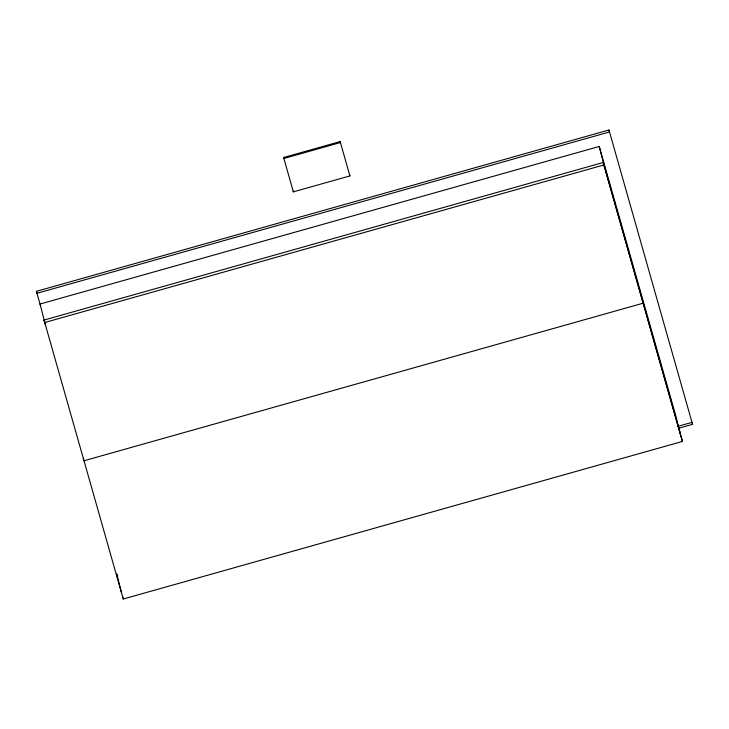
<?xml version="1.0" encoding="UTF-8"?>
<svg xmlns="http://www.w3.org/2000/svg" width="729" height="729" viewBox="0 0 729 729"><rect width="100%" height="100%" fill="white"/><g stroke="black" fill="none" stroke-linecap="round" stroke-linejoin="round"><path stroke-width="1.09" d="M283.617 157.51L340.17 141.572L349.902 175.926L293.359 191.864L283.617 157.51L283.873 158.494L340.425 142.565L340.17 141.572M608.952 129.99L609.462 131.976L36.96 293.295L36.45 291.318L608.952 129.99L692.55 424.333L678.316 428.342M680.458 434.192L675.118 413.389L599.247 146.456L40.059 304.029L45.408 324.833M44.05 320.067L603.238 162.485L682.444 441.437L123.256 599.01L44.05 320.067L44.688 322.537L603.867 164.964L603.238 162.485M677.815 426.356L692.04 422.346L692.55 424.333M603.867 164.964L682.444 441.437M36.45 291.318L40.569 306.007M117.733 577.322L116.74 574.005L121.269 591.766M642.522 300.722L643.16 303.2L83.972 460.774L83.334 458.295M599.247 146.456L604.587 167.251M349.647 174.942L349.902 175.926M293.104 190.87L293.359 191.864M122.627 596.532L123.256 599.01"/></g></svg>
